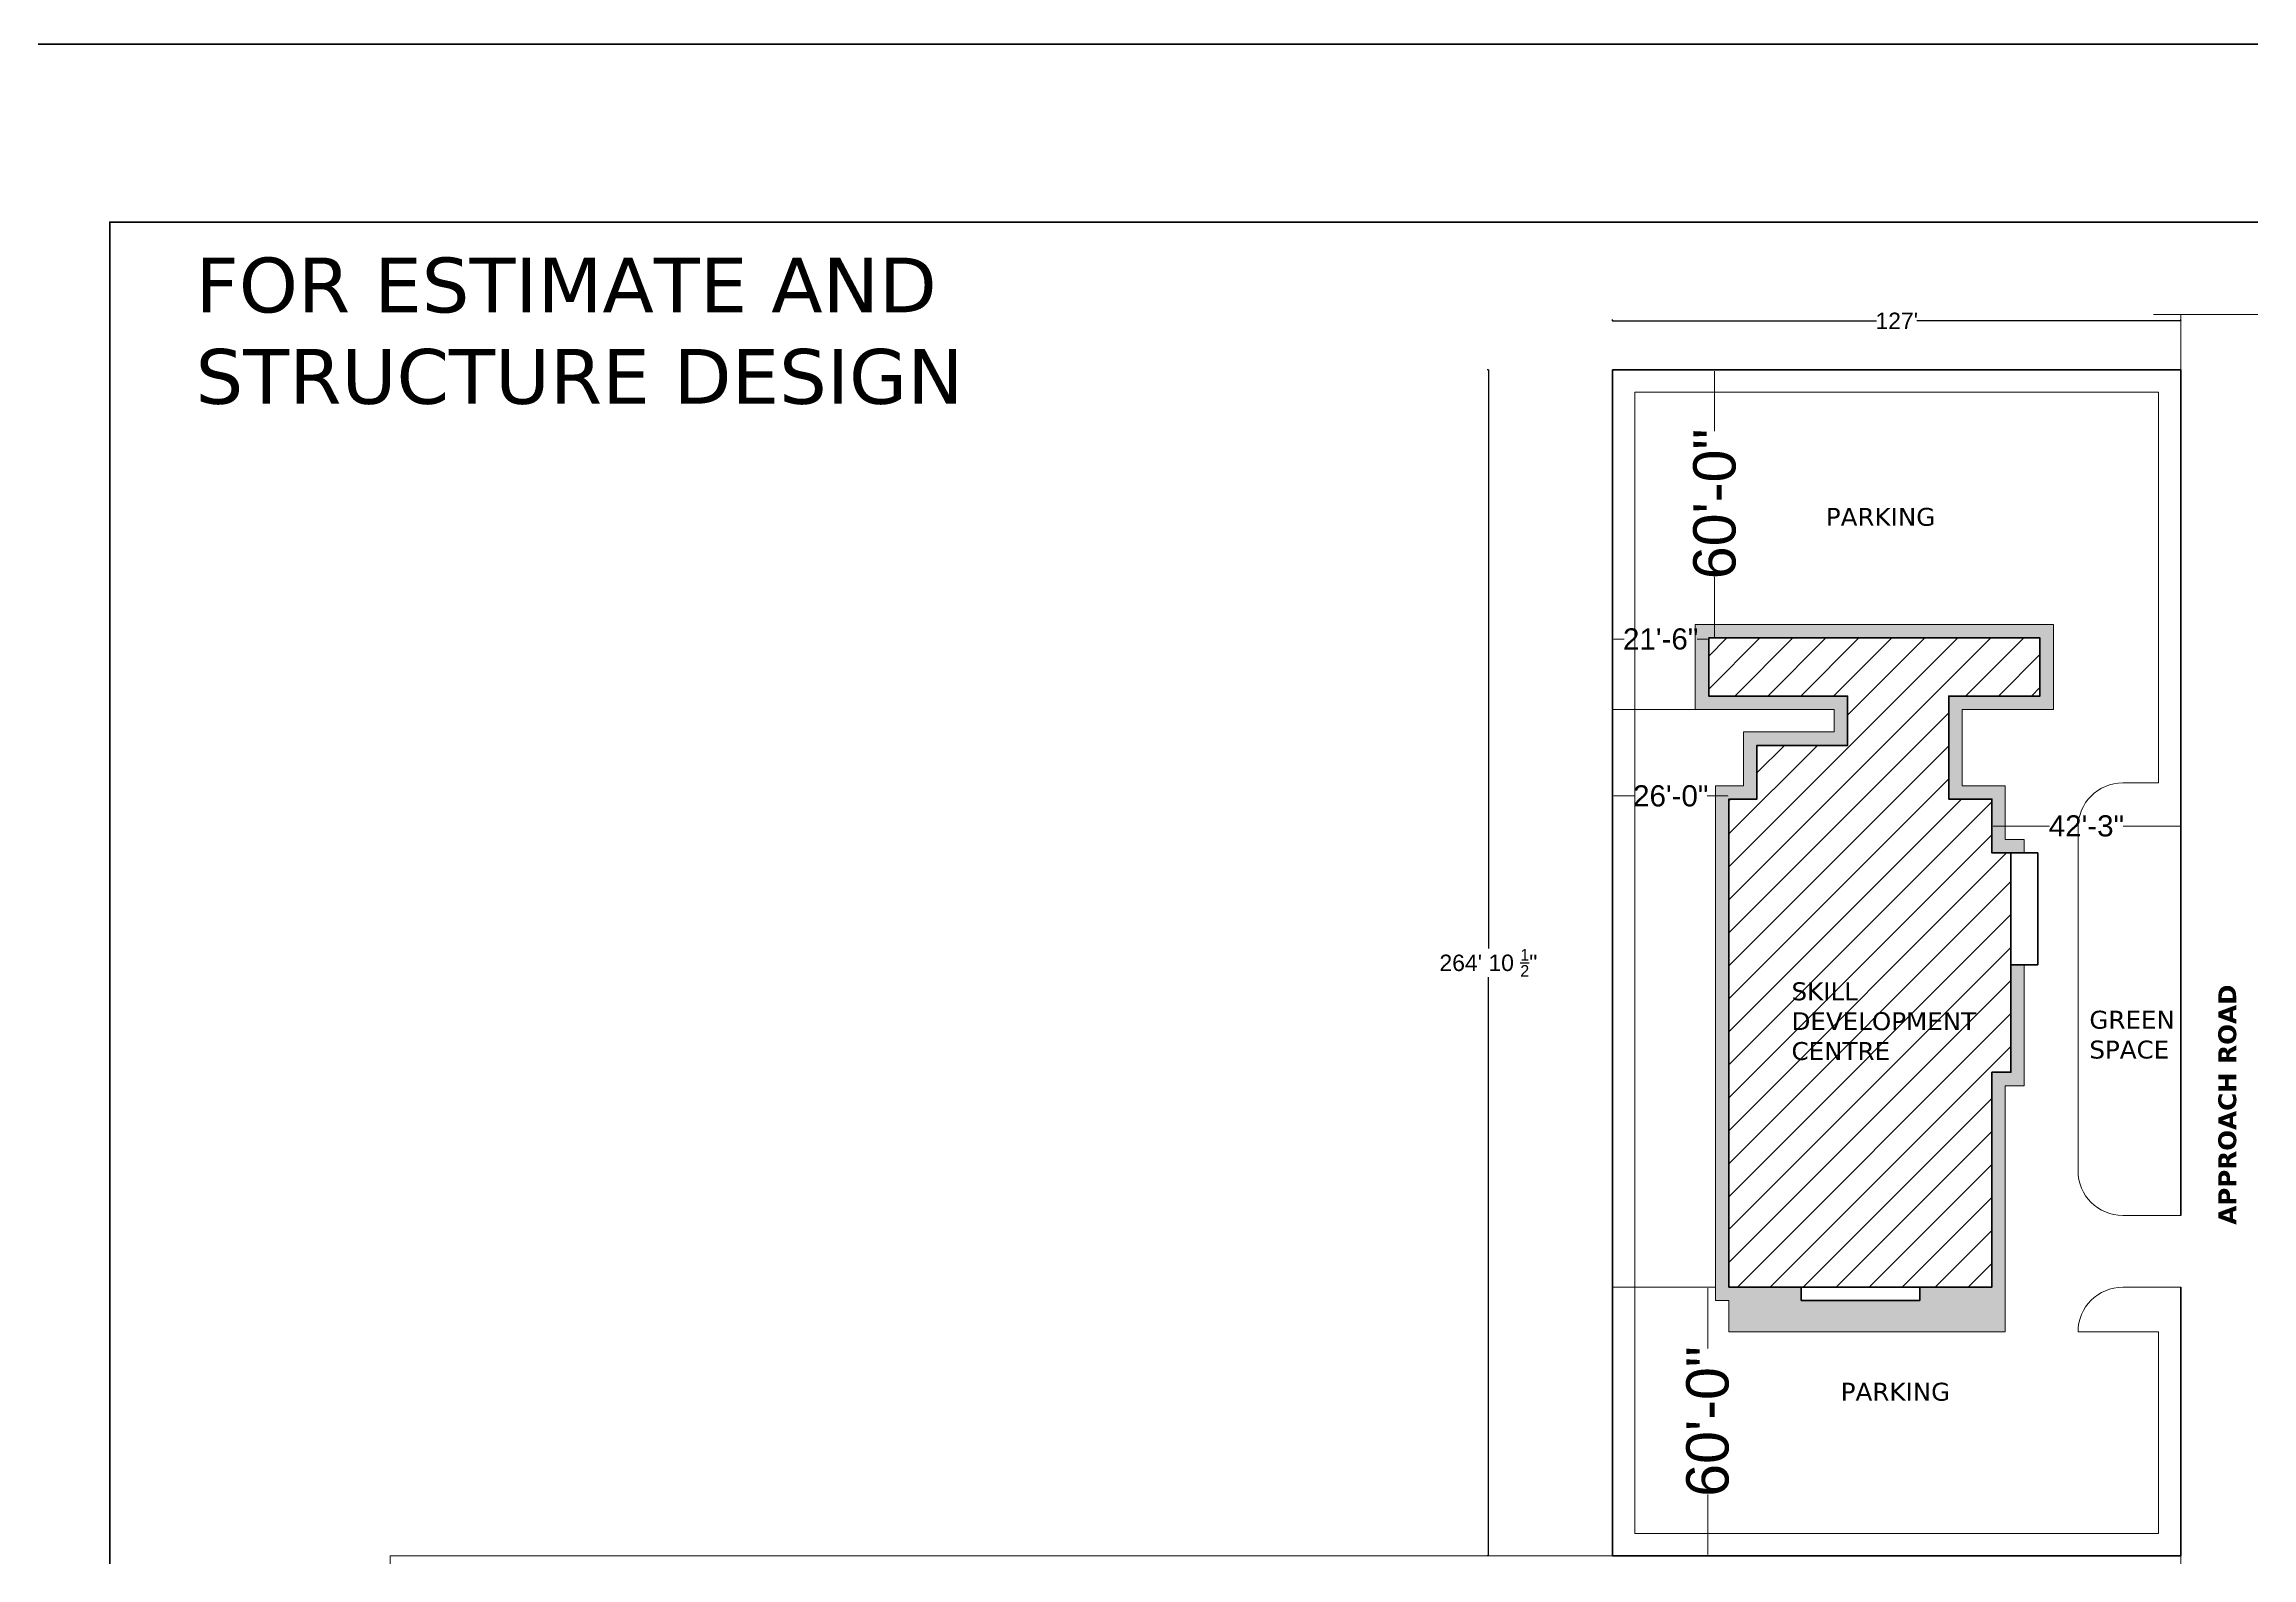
# Model space of a CAD drawing. Header units: feet. Extents: x 15113 to 123217, y -97269 to -8247.
# Drawn here: x 44106 to 50025, y -30304 to -26247 of the extents above; entities that cross this region are included whole.
import ezdxf

# ---------------------------------------------------------------- set-up
doc = ezdxf.new("R2010")
doc.units = ezdxf.units.FT
doc.header["$LTSCALE"] = 50.2
doc.header["$MEASUREMENT"] = 0
doc.header["$PDMODE"] = 3
doc.linetypes.add('1', pattern=[0])
doc.linetypes.add('DOT', pattern=[0.25, 0, -0.25])
doc.layers.get('0').update_dxf_attribs({"lineweight": 35})
for name, color, linetype, lineweight in [('column', 6, 'Continuous', 40), ('dimension', 7, 'Continuous', 9), ('drg seal', 250, 'Continuous', 120), ('WALL', 1, '1', 30)]:
    doc.layers.add(name, color=color, linetype=linetype, lineweight=lineweight)
doc.layers.add('drg seal txt', color=7, linetype='Continuous')
doc.layers.add('glazing', color=7, linetype='Continuous')
doc.styles.add('5.2 INCH', font='arial.ttf', dxfattribs={"height": 5.2})
doc.styles.get("Standard").update_dxf_attribs({"font": 'arial.ttf'})
doc.dimstyles.new('2.2 INCH', dxfattribs={"dimscale": 0, "dimtxt": 5.2, "dimasz": 3.1, "dimexe": 0.18, "dimexo": 1.063, "dimgap": 0.09, "dimtad": 0, "dimdec": 0, "dimzin": 0, "dimdsep": 46, "dimlunit": 4, "dimtxsty": '5.2 INCH', "dimcen": 0, "dimclrd": 230, "dimclre": 230, "dimclrt": 164, "dimadec": 0, "dimazin": 0, "dimtfac": 1, "dimtdec": 0, "dimtofl": 0, "dimtmove": 0, "dimatfit": 3, "dimfxl": 0.5, "dimtolj": 1, "dimtzin": 0, "dimlwd": 15, "dimlwe": 15, "dimarcsym": 0})
doc.dimstyles.get("Standard").update_dxf_attribs({"dimscale": 20, "dimtxt": 0.18, "dimasz": 0.18, "dimexe": 0.18, "dimexo": 0.0625, "dimgap": 0.09, "dimtad": 0, "dimtih": 1, "dimtoh": 1, "dimdec": 1, "dimzin": 0, "dimdsep": 46, "dimlunit": 3, "dimtxsty": 'Standard', "dimblk": 'ARCHTICK', "dimcen": 0.09, "dimadec": 0, "dimazin": 0, "dimtfac": 1, "dimtdec": 1, "dimtofl": 0, "dimtmove": 0, "dimatfit": 3, "dimfxl": 0.5, "dimfxlon": 1, "dimtolj": 1, "dimtzin": 0, "dimarcsym": 0})

# ---------------------------------------------------------------- blocks, each defined once
blk = doc.blocks.new('_ArchTick')
at = {"color": 0, "linetype": 'ByBlock', "const_width": 0.15}
blk.add_lwpolyline([(-0.5, -0.5), (0.5, 0.5)], dxfattribs=at)
blk = doc.blocks.new('*D378')
at = {"layer": 'Defpoints', "color": 0, "transparency": 16777216}
for p in [(48311, -27119.6), (47978.2, -30298.1), (48311, -30298.1)]:
    blk.add_point(p, dxfattribs=at)
at = {"layer": 'WALL', "color": 0, "lineweight": -2, "transparency": 16777216}
for p, q in [((47978.2, -27119.6), (47974.6, -27119.6)), ((47978.2, -27119.6), (47978.2, -28670.6)), ((47978.2, -30298.1), (47978.2, -28747.1)), ((47978.2, -30298.1), (47974.6, -30298.1))]:
    blk.add_line(p, q, dxfattribs=at)
at = {"layer": 'WALL', "color": 0, "lineweight": -2, "transparency": 16777216, "xscale": 3.6, "yscale": 3.6, "zscale": 3.6}
for p, rotation in [((47978.2, -27119.6), 90), ((47978.2, -30298.1), 270)]:
    blk.add_blockref('_ArchTick', p, dxfattribs=dict(at, rotation=rotation))
at = {"layer": 'WALL', "color": 0, "lineweight": 25, "transparency": 16777216, "insert": (47978.2, -28708.8), "char_height": 3.6, "attachment_point": 5}
blk.add_mtext('\\A1;{\\H12.22x;264\' 10 \\H0.7x;\\S1/2;\\H1.429x;"}', dxfattribs=at)
blk = doc.blocks.new('*D379')
at = {"layer": 'Defpoints', "color": 0, "transparency": 16777216}
for p in [(49835, -26988.1), (48311, -27119.6), (49835, -27119.6)]:
    blk.add_point(p, dxfattribs=at)
at = {"layer": 'WALL', "color": 0, "lineweight": -2, "transparency": 16777216}
for p, q in [((48311, -26988.1), (48311, -26984.5)), ((48311, -26988.1), (49018.8, -26988.1)), ((49835, -26988.1), (49127.1, -26988.1)), ((49835, -26988.1), (49835, -26984.5))]:
    blk.add_line(p, q, dxfattribs=at)
at = {"layer": 'WALL', "color": 0, "lineweight": -2, "transparency": 16777216, "xscale": 3.6, "yscale": 3.6, "zscale": 3.6, "rotation": 180}
blk.add_blockref('_ArchTick', (48311, -26988.1), dxfattribs=at)
at = {"layer": 'WALL', "color": 0, "lineweight": -2, "transparency": 16777216, "xscale": 3.6, "yscale": 3.6, "zscale": 3.6}
blk.add_blockref('_ArchTick', (49835, -26988.1), dxfattribs=at)
at = {"layer": 'WALL', "color": 0, "lineweight": 25, "transparency": 16777216, "insert": (49073, -26988.1), "char_height": 3.6, "attachment_point": 5}
blk.add_mtext("\\A1;{\\H12.22x;127'}", dxfattribs=at)
blk = doc.blocks.new('*D380')
at = {"color": 230, "linetype": 'DOT', "lineweight": 15, "transparency": 16777216}
for p, q in [((48311, -27841.6), (48311, -27840.9)), ((48569, -27841.6), (48569, -27840.9))]:
    blk.add_line(p, q, dxfattribs=at)
at = {"color": 230, "lineweight": 15, "transparency": 16777216}
for p, q in [((48314.1, -27841.1), (48341.9, -27841.1)), ((48565.9, -27841.1), (48538, -27841.1))]:
    blk.add_line(p, q, dxfattribs=at)
at = {"color": 230, "transparency": 16777216}
for points in [[(48314.1, -27840.6), (48314.1, -27841.6), (48311, -27841.1)], [(48565.9, -27840.6), (48565.9, -27841.6), (48569, -27841.1)]]:
    blk.add_solid(points, dxfattribs=at)
at = {"layer": 'Defpoints', "color": 0, "transparency": 16777216}
for p in [(48311, -27841.1), (48311, -27899.6), (48569, -27959.6)]:
    blk.add_point(p, dxfattribs=at)
at = {"color": 164, "transparency": 16777216, "insert": (48440, -27841.1), "char_height": 5.2, "attachment_point": 5, "style": '5.2 INCH'}
blk.add_mtext('\\A1;{\\H10.91x;21\'-6"}', dxfattribs=at)
blk = doc.blocks.new('*D381')
at = {"color": 230, "linetype": 'DOT', "lineweight": 15, "transparency": 16777216}
for p, q in [((48311, -28261.1), (48311, -28261.7)), ((48623, -28262.1), (48623, -28261.4))]:
    blk.add_line(p, q, dxfattribs=at)
at = {"color": 230, "lineweight": 15, "transparency": 16777216}
for p, q in [((48314.1, -28261.6), (48368.9, -28261.6)), ((48619.9, -28261.6), (48565, -28261.6))]:
    blk.add_line(p, q, dxfattribs=at)
at = {"color": 230, "transparency": 16777216}
for points in [[(48314.1, -28261), (48314.1, -28262.1), (48311, -28261.6)], [(48619.9, -28261), (48619.9, -28262.1), (48623, -28261.6)]]:
    blk.add_solid(points, dxfattribs=at)
at = {"layer": 'Defpoints', "color": 0, "transparency": 16777216}
for p in [(48311, -28166.6), (48311, -28261.6), (48623, -28276.1)]:
    blk.add_point(p, dxfattribs=at)
at = {"color": 164, "transparency": 16777216, "insert": (48467, -28261.6), "char_height": 5.2, "attachment_point": 5, "style": '5.2 INCH'}
blk.add_mtext('\\A1;{\\H10.91x;26\'-0"}', dxfattribs=at)
blk = doc.blocks.new('*D382')
at = {"color": 230, "linetype": 'DOT', "lineweight": 15, "transparency": 16777216}
for p, q in [((49328, -28341.6), (49328, -28342.3)), ((49835, -28341.6), (49835, -28342.3))]:
    blk.add_line(p, q, dxfattribs=at)
at = {"color": 230, "lineweight": 15, "transparency": 16777216}
for p, q in [((49331.1, -28342.1), (49482.8, -28342.1)), ((49831.9, -28342.1), (49680.1, -28342.1))]:
    blk.add_line(p, q, dxfattribs=at)
at = {"color": 230, "transparency": 16777216}
for points in [[(49331.1, -28341.6), (49331.1, -28342.6), (49328, -28342.1)], [(49831.9, -28341.6), (49831.9, -28342.6), (49835, -28342.1)]]:
    blk.add_solid(points, dxfattribs=at)
at = {"layer": 'Defpoints', "color": 0, "transparency": 16777216}
for p in [(49835, -28226.6), (49328, -28270.1), (49835, -28342.1)]:
    blk.add_point(p, dxfattribs=at)
at = {"color": 164, "transparency": 16777216, "insert": (49581.5, -28342.1), "char_height": 5.2, "attachment_point": 5, "style": '5.2 INCH'}
blk.add_mtext('\\A1;{\\H10.91x;42\'-3"}', dxfattribs=at)
blk = doc.blocks.new('*D383')
at = {"color": 230, "lineweight": 15, "transparency": 16777216}
for p, q in [((48580.3, -27119.6), (48585, -27119.6)), ((48584.8, -27122.7), (48584.8, -27283.5)), ((48584.8, -27835), (48584.8, -27674.1)), ((48580.3, -27838.1), (48585, -27838.1))]:
    blk.add_line(p, q, dxfattribs=at)
at = {"color": 230, "transparency": 16777216}
for points in [[(48584.3, -27122.7), (48585.3, -27122.7), (48584.8, -27119.6)], [(48584.3, -27835), (48585.3, -27835), (48584.8, -27838.1)]]:
    blk.add_solid(points, dxfattribs=at)
at = {"layer": 'Defpoints', "color": 0, "transparency": 16777216}
for p in [(48551, -27119.6), (48584.8, -27119.6), (48569, -27838.1)]:
    blk.add_point(p, dxfattribs=at)
at = {"color": 164, "transparency": 16777216, "insert": (48584.8, -27478.8), "char_height": 5.2, "attachment_point": 5, "rotation": 90, "style": '5.2 INCH'}
blk.add_mtext('\\A1;{\\H21.82x;60\'-0"}', dxfattribs=at)
blk = doc.blocks.new('*D386')
at = {"color": 230, "lineweight": 15, "transparency": 16777216}
for p, q in [((48570.6, -29578.1), (48565.9, -29578.1)), ((48566.1, -29581.2), (48566.1, -29742.8)), ((48566.1, -30295), (48566.1, -30133.4)), ((48570.6, -30298.1), (48565.9, -30298.1))]:
    blk.add_line(p, q, dxfattribs=at)
at = {"color": 230, "transparency": 16777216}
for points in [[(48565.5, -29581.2), (48566.6, -29581.2), (48566.1, -29578.1)], [(48565.5, -30295), (48566.6, -30295), (48566.1, -30298.1)]]:
    blk.add_solid(points, dxfattribs=at)
at = {"layer": 'Defpoints', "color": 0, "transparency": 16777216}
for p in [(48623, -29578.1), (48566.1, -30298.1), (48623, -30298.1)]:
    blk.add_point(p, dxfattribs=at)
at = {"color": 164, "transparency": 16777216, "insert": (48566.1, -29938.1), "char_height": 5.2, "attachment_point": 5, "rotation": 90, "style": '5.2 INCH'}
blk.add_mtext('\\A1;{\\H21.82x;60\'-0"}', dxfattribs=at)

msp = doc.modelspace()

# ---------------------------------------------------------------- hatches: boundary and pattern name
at = {"layer": 'dimension', "true_color": 0x000000}
h = msp.add_hatch(dxfattribs=at)
h.set_pattern_fill('AR-HBONE', color=18, scale=3, angle=140, style=0)
h.paths.add_polyline_path([(48816.37583, -29614.07782), (48816.37583, -29578.07782), (48622.96118, -29578.07782), (48622.96118, -28270.07782), (48697.96118, -28270.07782), (48697.96118, -28126.07782), (48940.96118, -28126.07782), (48940.96118, -27994.07782), (48568.96118, -27994.07782), (48568.96118, -27838.07782), (49456.96118, -27838.07782), (49456.96118, -27994.07782), (49212.46118, -27994.07782), (49212.46118, -28270.07782), (49327.96118, -28270.07782), (49327.96118, -28414.07782), (49378.95039, -28414.07782), (49378.95039, -28702.07782), (49378.95039, -29002.07782), (49327.96118, -29002.07782), (49327.96118, -29578.07782), (49134.54653, -29578.07782), (49134.54653, -29614.07782)], flags=16)
h.paths.add_polyline_path([(48778.80769, -28749.18215), (49291.83388, -28749.18215), (49291.83388, -28984.79263), (48778.80769, -28984.79263)], flags=8)
h.paths.add_polyline_path([(49378.95039, -28414.07782), (49414.95039, -28414.07782), (49414.95039, -28378.07782), (49363.96118, -28378.07782), (49363.96118, -28234.07782), (49248.46118, -28234.07782), (49248.46118, -28030.07782), (49492.96118, -28030.07782), (49492.96118, -27802.07782), (48532.96118, -27802.07782), (48532.96118, -28030.07782), (48904.96118, -28030.07782), (48904.96118, -28090.07782), (48661.96118, -28090.07782), (48661.96118, -28234.07782), (48586.96118, -28234.07782), (48586.96118, -29614.07782), (48622.96118, -29614.07782), (48622.96118, -29698.07782), (49363.96118, -29698.07782), (49363.96118, -29038.07782), (49414.95039, -29038.07782), (49414.95039, -28714.07782), (49378.95039, -28714.07782)])
h = msp.add_hatch(dxfattribs=at)
h.set_pattern_fill('ANSI31', color=18, scale=500, style=0)
h.paths.add_polyline_path([(48622.96118, -29578.07782), (49327.96118, -29578.07782), (49327.96118, -29002.07782), (49378.95039, -29002.07782), (49378.95039, -28702.07782), (49378.95039, -28414.07782), (49327.96118, -28414.07782), (49327.96118, -28270.07782), (49212.46118, -28270.07782), (49212.46118, -27994.07782), (49456.96118, -27994.07782), (49456.96118, -27838.07782), (48568.96118, -27838.07782), (48568.96118, -27994.07782), (48940.96118, -27994.07782), (48940.96118, -28126.07782), (48697.96118, -28126.07782), (48697.96118, -28270.07782), (48622.96118, -28270.07782)])

# ---------------------------------------------------------------- linework, layer by layer
for p, q in [((48310.96118, -30298.07782), (48310.96118, -27119.57782)), ((48310.96118, -27119.57782), (49834.96118, -27119.57782)), ((49834.96118, -28226.57782), (49834.96118, -27119.57782)), ((49834.96118, -29386.07782), (49834.96118, -28226.57782)), ((49378.95039, -28414.07782), (49450.95039, -28414.07782)), ((49450.95039, -28414.07782), (49450.95039, -28714.07782)), ((49378.95039, -28714.07782), (49450.95039, -28714.07782)), ((49834.96118, -30298.07782), (49834.96118, -29578.07782)), ((48310.96118, -30298.07782), (49834.96118, -30298.07782))]:
    msp.add_line(p, q)
at = {"layer": 'column'}
for p, q in [((48816.37583, -29614.07782), (48816.37583, -29578.07782)), ((49134.54653, -29614.07782), (49134.54653, -29578.07782))]:
    msp.add_line(p, q, dxfattribs=at)
msp.add_lwpolyline([(38759.18797, -26246.5787), (53664.93134, -26246.5787), (53664.93134, -34843.71281), (38759.18797, -34843.71281)], close=True, dxfattribs=at)
at = {"layer": 'column', "flags": 128}
for points in [[(48622.96118, -29578.07782), (49327.96118, -29578.07782), (49327.96118, -29002.07782), (49378.95039, -29002.07782), (49378.95039, -28702.07782), (49378.95039, -28414.07782), (49327.96118, -28414.07782), (49327.96118, -28270.07782), (49212.46118, -28270.07782), (49212.46118, -27994.07782), (49456.96118, -27994.07782), (49456.96118, -27838.07782), (48568.96118, -27838.07782), (48568.96118, -27994.07782), (48940.96118, -27994.07782), (48940.96118, -28126.07782), (48697.96118, -28126.07782), (48697.96118, -28270.07782), (48622.96118, -28270.07782), (48622.96118, -29578.07782)], [(48816.37583, -29614.07782), (49134.54653, -29614.07782)]]:
    msp.add_lwpolyline(points, dxfattribs=at)
at = {"layer": 'dimension', "color": 250}
for p, q in [((49761.77573, -26970.9287), (50391.58139, -26970.9287)), ((49834.96118, -28226.57782), (49834.96118, -26970.9287)), ((49834.96118, -29386.07782), (49834.96118, -28226.57782)), ((49834.96118, -30298.07782), (49834.96118, -29578.07782)), ((45034.01999, -31246.07782), (45034.01999, -30298.07782)), ((49834.96118, -30298.07782), (49834.96118, -31255.07782))]:
    msp.add_line(p, q, dxfattribs=at)
at = {"layer": 'dimension'}
for p, q in [((48370.96118, -30238.07782), (48370.96118, -27179.57782)), ((48370.96118, -27179.57782), (49774.96118, -27179.57782)), ((49774.96118, -28226.57782), (49774.96118, -27179.57782)), ((48532.96118, -28030.07782), (48310.96118, -28030.07782)), ((49678.96118, -28226.57782), (49774.96118, -28226.57782)), ((49558.96118, -28346.57782), (49558.96118, -29266.07782)), ((49678.96118, -29386.07782), (49834.96118, -29386.07782)), ((48586.96118, -29578.07782), (48310.96118, -29578.07782)), ((49363.96118, -29698.07782), (49363.96118, -29578.07782)), ((49678.96118, -29578.07782), (49834.96118, -29578.07782)), ((48622.96118, -29614.07782), (48622.96118, -29698.07782)), ((48622.96118, -29698.07782), (49363.96118, -29698.07782)), ((49558.96118, -29698.07782), (49774.96118, -29698.07782)), ((49774.96118, -30238.07782), (49774.96118, -29698.07782)), ((48370.96118, -30238.07782), (49774.96118, -30238.07782)), ((45034.01999, -30298.07782), (49834.96118, -30298.07782))]:
    msp.add_line(p, q, dxfattribs=at)
at = {"layer": 'dimension', "flags": 128}
for points in [[(49414.95039, -28414.07782), (49414.95039, -28378.07782), (49363.96118, -28378.07782), (49363.96118, -28234.07782), (49248.46118, -28234.07782), (49248.46118, -28030.07782), (49492.96118, -28030.07782), (49492.96118, -27802.07782), (48532.96118, -27802.07782), (48532.96118, -28030.07782), (48904.96118, -28030.07782), (48904.96118, -28090.07782), (48661.96118, -28090.07782), (48661.96118, -28234.07782), (48586.96118, -28234.07782), (48586.96118, -29614.07782), (48622.96118, -29614.07782)], [(49363.96118, -29578.07782), (49363.96118, -29038.07782), (49414.95039, -29038.07782), (49414.95039, -28714.07782)]]:
    msp.add_lwpolyline(points, dxfattribs=at)
at = {"layer": 'dimension'}
for centre, start, end in [((49678.96118, -28346.57782), 90, 180), ((49678.96118, -29266.07782), 180, 270), ((49678.96118, -29698.07782), 90, 180)]:
    msp.add_arc(centre, 120, start, end, dxfattribs=at)
at = {"layer": 'drg seal', "lineweight": 70}
msp.add_lwpolyline([(52990.55895, -34429.40534), (52990.55895, -26723.49871), (44282.16264, -26723.49871), (44282.16264, -34429.40534), (52989.17169, -34429.40534)], dxfattribs=at)

# ---------------------------------------------------------------- texts
at = {"layer": 'drg seal txt', "insert": (44512.1192, -26818.48957), "char_height": 146.9732344, "width": 3327.0712769, "attachment_point": 1}
msp.add_mtext('{\\fVerdana|b0|i0|c0|p34;FOR ESTIMATE AND \\PSTRUCTURE DESIGN}', dxfattribs=at)
at = {"layer": 'glazing', "char_height": 48, "width": 530.2087806, "attachment_point": 1}
for s, insert in [('{\\fVerdana|b0|i0|c0|p34;PARKING}', (48882.90995, -27489.5276)), ('{\\fVerdana|b0|i0|c0|p34;SKILL DEVELOPMENT\\PCENTRE}', (48790.80769, -28761.18215)), ('{\\fVerdana|b0|i0|c0|p34;GREEN\\PSPACE}', (49589.43239, -28837.29874)), ('{\\fVerdana|b0|i0|c0|p34;PARKING}', (48922.81293, -29834.34733))]:
    msp.add_mtext(s, dxfattribs=dict(at, insert=insert))
at = {"layer": 'glazing', "insert": (49935.12102, -29410.81497), "char_height": 48, "width": 703.5336751, "attachment_point": 1, "rotation": 90}
msp.add_mtext('{\\fVerdana|b1|i0|c0|p34;APPROACH ROAD}', dxfattribs=at)

# ---------------------------------------------------------------- dimensions: what is measured, and where the dimension line sits
for base, p1, p2, picture, middle in [((48584.83002, -27119.57782), (48568.96118, -27838.07782), (48550.96118, -27119.57782), '*D383', (48584.83002, -27478.82782)), ((48566.05529, -30298.07782), (48622.96118, -29578.07782), (48622.96118, -30298.07782), '*D386', (48566.05529, -29938.07782))]:
    dim = msp.add_linear_dim(base=base, p1=p1, p2=p2, angle=90, text='{\\H21.82x;60\'-0"}', dimstyle='2.2 INCH', override={"dimscale": 1, "dimfxl": 4.5, "dimfxlon": 1, "dimtfillclr": 2})
    dim.commit()
    dim.dimension.update_dxf_attribs({"geometry": picture, "text_midpoint": middle})
for base, p1, p2, text, picture, middle in [((48310.96118, -27841.0928), (48568.96118, -27959.57782), (48310.96118, -27899.57782), '{\\H10.91x;21\'-6"}', '*D380', (48439.96118, -27841.0928)), ((48310.96118, -28261.56113), (48622.96118, -28276.07782), (48310.96118, -28166.57782), '{\\H10.91x;26\'-0"}', '*D381', (48466.96118, -28261.56113)), ((49834.96118, -28342.07782), (49327.96118, -28270.07782), (49834.96118, -28226.57782), '{\\H10.91x;42\'-3"}', '*D382', (49581.46118, -28342.07782))]:
    dim = msp.add_linear_dim(base=base, p1=p1, p2=p2, text=text, dimstyle='2.2 INCH', override={"dimscale": 1, "dimfxlon": 1, "dimtfillclr": 2})
    dim.commit()
    dim.dimension.update_dxf_attribs({"geometry": picture, "text_midpoint": middle})
at = {"layer": 'WALL', "color": 7, "lineweight": 25}
dim = msp.add_linear_dim(base=(49834.96118, -26988.13796), p1=(48310.96118, -27119.57782), p2=(49834.96118, -27119.57782), text='{\\H12.22x;<>}', dimstyle='Standard', override={"dimfxl": 0}, dxfattribs=at)
dim.commit()
dim.dimension.update_dxf_attribs({"geometry": '*D379', "text_midpoint": (49072.96118, -26988.13796)})
dim = msp.add_linear_dim(base=(47978.17238, -30298.07782), p1=(48310.96118, -27119.57782), p2=(48310.96118, -30298.07782), angle=90, text='{\\H12.22x;264\' 10 \\H0.7x;\\S1/2;\\H1.429x;"}', dimstyle='Standard', override={"dimfxl": 0}, dxfattribs=at)
dim.commit()
dim.dimension.update_dxf_attribs({"geometry": '*D378', "text_midpoint": (47978.17238, -28708.82782)})

doc.saveas('drawing.dxf')
